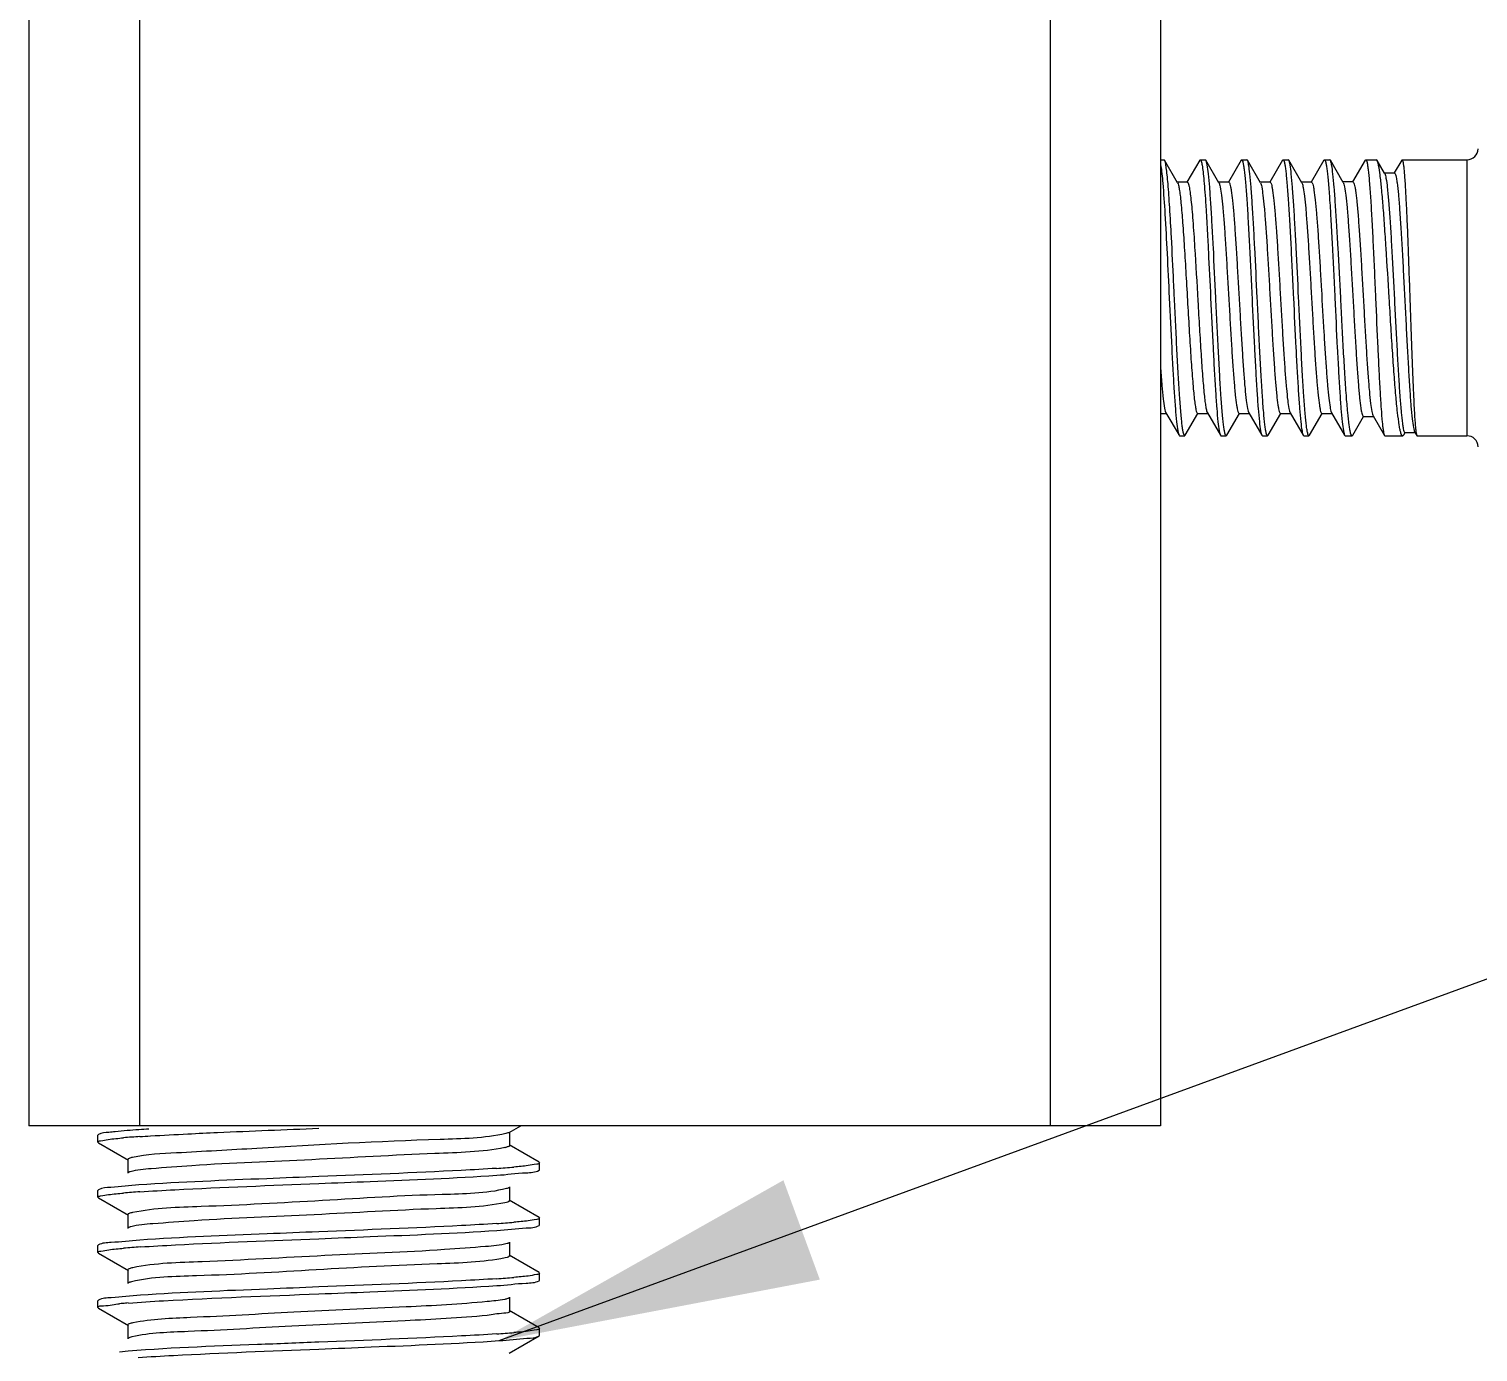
# Model space of a CAD drawing. Extents: x 185245 to 2166646, y -19957 to 815000.
# Drawn here: x 2005731 to 2006181.1, y 666981.8 to 667392.8 of the extents above; entities that cross this region are included whole.
import ezdxf

# ---------------------------------------------------------------- set-up
doc = ezdxf.new("R2010")
doc.units = 0
doc.header["$LTSCALE"] = 1000
doc.header["$MEASUREMENT"] = 0
doc.styles.get("Standard").update_dxf_attribs({"font": 'gbenor.shx', "bigfont": 'gbcbig.shx'})
doc.dimstyles.get("Standard").update_dxf_attribs({"dimscale": 100, "dimtxt": 3.5, "dimasz": 1, "dimexe": 2.5, "dimexo": 3, "dimgap": 1.5, "dimtad": 1, "dimdec": 0, "dimzin": 0, "dimdsep": 46, "dimtxsty": 'Standard', "dimblk": 'ARCHTICK', "dimcen": 0.09, "dimadec": 0, "dimazin": 0, "dimtfac": 1, "dimtdec": 0, "dimtix": 1, "dimtmove": 2, "dimatfit": 3, "dimfxl": 1, "dimtolj": 1, "dimtzin": 0, "dimarcsym": 0})

# ---------------------------------------------------------------- blocks, each defined once
blk = doc.blocks.new('gfhhrryyfd')
at = {"linetype": 'Continuous'}
for p, q in [((3692944.99, -1757267.78), (3692944.99, -1760122.69)), ((3692979.28, -1757267.78), (3692979.28, -1760122.69)), ((3693262.17, -1757267.78), (3693262.17, -1760122.69)), ((3693296.46, -1757267.78), (3693296.46, -1760122.69)), ((3693296.46, -1759822.64), (3693297.54, -1759822.64)), ((3693301.75, -1759829.76), (3693297.7, -1759822.79)), ((3693308.62, -1759822.79), (3693304.66, -1759829.59)), ((3693308.62, -1759822.79), (3693308.78, -1759822.64)), ((3693308.78, -1759822.64), (3693310.39, -1759822.64)), ((3693310.56, -1759822.79), (3693310.39, -1759822.64)), ((3693314.6, -1759829.76), (3693310.56, -1759822.79)), ((3693321.47, -1759822.79), (3693317.52, -1759829.59)), ((3693321.47, -1759822.79), (3693321.64, -1759822.64)), ((3693321.64, -1759822.64), (3693323.25, -1759822.64)), ((3693323.42, -1759822.79), (3693323.25, -1759822.64)), ((3693327.46, -1759829.76), (3693323.42, -1759822.79)), ((3693334.33, -1759822.79), (3693330.38, -1759829.59)), ((3693334.33, -1759822.79), (3693334.5, -1759822.64)), ((3693334.5, -1759822.64), (3693336.11, -1759822.64)), ((3693336.28, -1759822.79), (3693336.11, -1759822.64)), ((3693340.32, -1759829.76), (3693336.28, -1759822.79)), ((3693347.19, -1759822.79), (3693343.24, -1759829.59)), ((3693347.19, -1759822.79), (3693347.36, -1759822.64)), ((3693347.36, -1759822.64), (3693349.01, -1759822.64)), ((3693349.19, -1759822.8), (3693349.01, -1759822.64)), ((3693353.19, -1759829.7), (3693349.19, -1759822.8)), ((3693360.02, -1759822.78), (3693356.1, -1759829.52)), ((3693360.02, -1759822.78), (3693360.18, -1759822.64)), ((3693360.18, -1759822.64), (3693363.45, -1759822.64)), ((3693363.7, -1759822.86), (3693363.45, -1759822.64)), ((3693365.97, -1759826.77), (3693363.7, -1759822.86)), ((3693371.35, -1759822.73), (3693369.03, -1759826.73)), ((3693371.35, -1759822.73), (3693371.45, -1759822.64)), ((3693371.45, -1759822.64), (3693391.62, -1759822.64)), ((3693391.62, -1759822.64), (3693391.62, -1759908.37)), ((3693369.1, -1759826.77), (3693365.97, -1759826.77)), ((3693366.07, -1759826.93), (3693365.97, -1759826.77)), ((3693369.03, -1759826.73), (3693369, -1759826.77)), ((3693304.76, -1759829.59), (3693301.65, -1759829.59)), ((3693317.62, -1759829.59), (3693314.5, -1759829.59)), ((3693330.48, -1759829.59), (3693327.36, -1759829.59)), ((3693343.34, -1759829.59), (3693340.22, -1759829.59)), ((3693340.32, -1759829.76), (3693340.36, -1759829.84)), ((3693356.2, -1759829.52), (3693353.09, -1759829.52)), ((3693296.46, -1759901.43), (3693298.23, -1759901.43)), ((3693298.13, -1759901.25), (3693302.19, -1759908.23)), ((3693304.13, -1759908.23), (3693308.07, -1759901.43)), ((3693307.97, -1759901.43), (3693311.09, -1759901.43)), ((3693310.99, -1759901.25), (3693315.05, -1759908.23)), ((3693316.99, -1759908.23), (3693320.93, -1759901.43)), ((3693320.83, -1759901.43), (3693323.95, -1759901.43)), ((3693323.85, -1759901.25), (3693327.9, -1759908.23)), ((3693329.85, -1759908.23), (3693333.79, -1759901.43)), ((3693333.69, -1759901.43), (3693336.81, -1759901.43)), ((3693336.71, -1759901.25), (3693340.76, -1759908.23)), ((3693342.71, -1759908.23), (3693346.65, -1759901.43)), ((3693346.55, -1759901.43), (3693349.67, -1759901.43)), ((3693349.47, -1759901.06), (3693349.57, -1759901.25)), ((3693349.57, -1759901.25), (3693353.62, -1759908.23)), ((3693356.14, -1759908.19), (3693359.53, -1759902.35)), ((3693359.43, -1759902.35), (3693362.55, -1759902.35)), ((3693362.45, -1759902.18), (3693365.99, -1759908.26)), ((3693302.19, -1759908.23), (3693302.35, -1759908.37)), ((3693302.35, -1759908.37), (3693303.97, -1759908.37)), ((3693304.13, -1759908.23), (3693303.97, -1759908.37)), ((3693315.05, -1759908.23), (3693315.21, -1759908.37)), ((3693315.21, -1759908.37), (3693316.82, -1759908.37)), ((3693316.99, -1759908.23), (3693316.82, -1759908.37)), ((3693327.9, -1759908.23), (3693328.07, -1759908.37)), ((3693328.07, -1759908.37), (3693329.68, -1759908.37)), ((3693329.85, -1759908.23), (3693329.68, -1759908.37)), ((3693340.76, -1759908.23), (3693340.93, -1759908.37)), ((3693340.93, -1759908.37), (3693342.54, -1759908.37)), ((3693342.71, -1759908.23), (3693342.54, -1759908.37)), ((3693353.62, -1759908.23), (3693353.79, -1759908.37)), ((3693353.79, -1759908.37), (3693355.93, -1759908.37)), ((3693356.14, -1759908.19), (3693355.93, -1759908.37)), ((3693365.99, -1759908.26), (3693366.12, -1759908.37)), ((3693366.12, -1759908.37), (3693371.66, -1759908.37)), ((3693371.96, -1759908.11), (3693371.66, -1759908.37)), ((3693371.96, -1759908.11), (3693372.39, -1759907.37)), ((3693372.33, -1759907.33), (3693375.46, -1759907.33)), ((3693375.37, -1759907.18), (3693376.02, -1759908.31)), ((3693376.02, -1759908.31), (3693376.1, -1759908.37)), ((3693376.09, -1759908.37), (3693391.62, -1759908.37)), ((3693296.46, -1760122.69), (3692944.99, -1760122.69)), ((3693094.11, -1760124.79), (3693097.75, -1760122.69)), ((3693094.3, -1760128.86), (3693094.3, -1760124.57)), ((3692966.58, -1760125.46), (3692966.42, -1760125.65)), ((3692966.42, -1760127.79), (3692966.42, -1760125.65)), ((3692966.58, -1760127.98), (3692966.42, -1760127.79)), ((3692966.58, -1760127.98), (3692975.89, -1760133.36)), ((3693103.42, -1760134.03), (3693094.11, -1760128.64)), ((3692975.7, -1760133.15), (3692975.7, -1760137.43)), ((3693103.42, -1760134.03), (3693103.58, -1760134.22)), ((3693103.42, -1760136.55), (3693103.58, -1760136.36)), ((3693103.58, -1760136.36), (3693103.58, -1760134.22)), ((3692966.58, -1760142.6), (3692966.42, -1760142.79)), ((3693094.3, -1760146.01), (3693094.3, -1760141.72)), ((3692966.42, -1760144.93), (3692966.42, -1760142.79)), ((3692966.58, -1760145.12), (3692966.42, -1760144.93)), ((3692966.58, -1760145.12), (3692975.89, -1760150.51)), ((3693093.31, -1760146.51), (3693092.82, -1760146.62)), ((3693103.42, -1760151.18), (3693094.11, -1760145.79)), ((3692975.7, -1760150.29), (3692975.7, -1760154.58)), ((3693103.42, -1760151.18), (3693103.58, -1760151.36)), ((3693103.58, -1760153.51), (3693103.58, -1760151.36)), ((3693103.42, -1760153.69), (3693103.58, -1760153.51)), ((3692966.58, -1760159.75), (3692966.42, -1760159.94)), ((3692966.42, -1760162.08), (3692966.42, -1760159.94)), ((3693094.3, -1760163.15), (3693094.3, -1760158.86)), ((3692966.58, -1760162.27), (3692966.42, -1760162.08)), ((3692966.58, -1760162.27), (3692975.89, -1760167.65)), ((3693093.51, -1760163.6), (3693092.86, -1760163.75)), ((3693103.42, -1760168.32), (3693094.11, -1760162.93)), ((3692975.7, -1760167.44), (3692975.7, -1760171.72)), ((3693103.42, -1760168.32), (3693103.58, -1760168.51)), ((3693103.58, -1760170.65), (3693103.58, -1760168.51)), ((3693103.42, -1760170.84), (3693103.58, -1760170.65)), ((3692966.58, -1760176.89), (3692966.42, -1760177.08)), ((3692966.42, -1760179.22), (3692966.42, -1760177.08)), ((3693094.3, -1760180.3), (3693094.3, -1760176.01)), ((3692966.58, -1760179.41), (3692966.42, -1760179.22)), ((3692966.58, -1760179.41), (3692975.89, -1760184.8)), ((3693103.42, -1760185.47), (3693094.11, -1760180.08)), ((3692975.7, -1760184.58), (3692975.7, -1760188.87)), ((3693103.42, -1760185.47), (3693103.58, -1760185.65)), ((3693103.58, -1760187.8), (3693103.58, -1760185.65)), ((3693094.11, -1760193.37), (3693103.42, -1760187.99)), ((3693103.42, -1760187.99), (3693103.58, -1760187.8))]:
    blk.add_line(p, q, dxfattribs=at)
for centre, radius, start, end in [((3693391.62, -1759819.22), 3.43, 270, 0), ((3693391.62, -1759911.8), 3.43, 0, 90), ((3692999.11, -1760420.74), 295.32, 93.8255, 94.8061), ((3693090.05, -1760116.07), 13.68, 281.4976, 282.7913), ((3693070.26, -1759833.3), 303.3, 273.7687, 274.7934), ((3692999.06, -1760437.2), 294.63, 93.8313, 94.8079), ((3693070.37, -1759851.78), 301.97, 273.7798, 274.7941), ((3692999.36, -1760458.15), 298.45, 93.8001, 94.8043), ((3693070.38, -1759869.08), 301.82, 273.7814, 274.7938), ((3692990.36, -1760365.65), 188.43, 94.6795, 95.2422), ((3692994.94, -1760420.82), 243.8, 94.4921, 94.6937), ((3693070.33, -1759885.53), 302.51, 273.7757, 274.7933)]:
    blk.add_arc(centre, radius, start, end, dxfattribs=at)
for points, knots in [([(3693297.7, -1759822.79), (3693297.69, -1759822.77), (3693297.65, -1759822.71), (3693297.59, -1759822.64), (3693297.54, -1759822.64)], [0, 0, 0, 0, 0.33644, 1, 1, 1, 1]), ([(3693299.82, -1759846.69), (3693299.66, -1759843.61), (3693299.41, -1759839.23), (3693299.05, -1759833.7), (3693298.79, -1759830.31), (3693298.53, -1759827.51), (3693298.28, -1759825.33), (3693298.03, -1759823.83), (3693297.85, -1759823.04), (3693297.7, -1759822.79)], [0, 0, 0, 0, 0.384278, 0.548795, 0.691198, 0.809122, 0.900672, 0.964483, 1, 1, 1, 1]), ([(3693308.78, -1759822.64), (3693308.84, -1759822.64), (3693308.98, -1759822.8), (3693309.17, -1759823.34), (3693309.42, -1759824.57), (3693309.68, -1759826.59), (3693309.96, -1759829.38), (3693310.23, -1759832.87), (3693310.52, -1759836.99), (3693310.8, -1759841.67), (3693310.98, -1759844.96), (3693311.07, -1759846.69)], [0, 0, 0, 0, 0.007293, 0.021459, 0.073997, 0.159035, 0.275243, 0.420481, 0.591942, 0.786408, 1, 1, 1, 1]), ([(3693313.61, -1759865.51), (3693313.36, -1759860.31), (3693313, -1759852.75), (3693312.49, -1759843.07), (3693312.12, -1759836.81), (3693311.75, -1759831.53), (3693311.39, -1759827.44), (3693311.08, -1759824.81), (3693310.79, -1759823.42), (3693310.65, -1759822.95), (3693310.56, -1759822.79)], [0, 0, 0, 0, 0.363934, 0.530187, 0.678191, 0.802879, 0.899992, 0.966292, 0.987243, 1, 1, 1, 1]), ([(3693321.64, -1759822.64), (3693321.74, -1759822.64), (3693321.93, -1759822.99), (3693322.08, -1759823.57), (3693322.28, -1759824.63), (3693322.47, -1759826.03), (3693322.67, -1759827.83), (3693322.95, -1759830.92), (3693323.29, -1759835.59), (3693323.68, -1759842), (3693324.07, -1759849.31), (3693324.46, -1759857.25), (3693324.72, -1759862.72), (3693324.86, -1759865.51)], [0, 0, 0, 0, 0.006687, 0.021748, 0.045922, 0.079138, 0.121135, 0.17154, 0.295605, 0.446631, 0.618866, 0.805704, 1, 1, 1, 1]), ([(3693326.47, -1759865.51), (3693326.22, -1759860.31), (3693325.86, -1759852.75), (3693325.35, -1759843.07), (3693324.98, -1759836.81), (3693324.61, -1759831.53), (3693324.25, -1759827.44), (3693323.94, -1759824.81), (3693323.65, -1759823.42), (3693323.51, -1759822.95), (3693323.42, -1759822.79)], [0, 0, 0, 0, 0.363936, 0.530191, 0.678194, 0.802878, 0.899991, 0.966291, 0.987243, 1, 1, 1, 1]), ([(3693334.5, -1759822.64), (3693334.6, -1759822.64), (3693334.79, -1759822.99), (3693334.94, -1759823.57), (3693335.14, -1759824.63), (3693335.33, -1759826.03), (3693335.53, -1759827.83), (3693335.81, -1759830.92), (3693336.15, -1759835.59), (3693336.54, -1759842), (3693336.93, -1759849.31), (3693337.32, -1759857.25), (3693337.58, -1759862.72), (3693337.72, -1759865.51)], [0, 0, 0, 0, 0.006686, 0.021748, 0.045922, 0.079137, 0.121134, 0.171539, 0.2956, 0.446625, 0.618862, 0.805702, 1, 1, 1, 1]), ([(3693339.33, -1759865.51), (3693339.08, -1759860.31), (3693338.72, -1759852.75), (3693338.21, -1759843.07), (3693337.84, -1759836.81), (3693337.47, -1759831.53), (3693337.1, -1759827.44), (3693336.8, -1759824.81), (3693336.51, -1759823.42), (3693336.37, -1759822.95), (3693336.28, -1759822.79)], [0, 0, 0, 0, 0.363938, 0.530193, 0.678196, 0.802878, 0.89999, 0.96629, 0.987243, 1, 1, 1, 1]), ([(3693347.36, -1759822.64), (3693347.46, -1759822.64), (3693347.65, -1759822.99), (3693347.79, -1759823.57), (3693348, -1759824.63), (3693348.19, -1759826.03), (3693348.38, -1759827.83), (3693348.67, -1759830.92), (3693349.01, -1759835.59), (3693349.4, -1759842), (3693349.79, -1759849.31), (3693350.18, -1759857.25), (3693350.44, -1759862.72), (3693350.58, -1759865.51)], [0, 0, 0, 0, 0.006686, 0.021748, 0.045923, 0.079138, 0.121135, 0.171539, 0.295599, 0.446623, 0.618861, 0.805701, 1, 1, 1, 1]), ([(3693352.4, -1759865.51), (3693352.13, -1759860.32), (3693351.75, -1759852.77), (3693351.2, -1759843.11), (3693350.81, -1759836.85), (3693350.43, -1759831.58), (3693350.04, -1759827.47), (3693349.72, -1759824.84), (3693349.43, -1759823.44), (3693349.28, -1759822.96), (3693349.19, -1759822.8)], [0, 0, 0, 0, 0.36329, 0.529314, 0.6772, 0.8019, 0.899174, 0.965796, 0.986969, 1, 1, 1, 1]), ([(3693360.18, -1759822.64), (3693360.28, -1759822.64), (3693360.46, -1759823), (3693360.6, -1759823.57), (3693360.8, -1759824.63), (3693360.97, -1759826.03), (3693361.16, -1759827.83), (3693361.43, -1759830.92), (3693361.75, -1759835.59), (3693362.12, -1759842), (3693362.49, -1759849.31), (3693362.86, -1759857.25), (3693363.1, -1759862.72), (3693363.22, -1759865.51)], [0, 0, 0, 0, 0.006577, 0.021598, 0.045743, 0.078947, 0.120936, 0.171341, 0.295421, 0.446481, 0.618759, 0.805647, 1, 1, 1, 1]), ([(3693367.46, -1759865.51), (3693367.15, -1759860.37), (3693366.7, -1759852.89), (3693366.06, -1759843.31), (3693365.6, -1759837.09), (3693365.15, -1759831.82), (3693364.7, -1759827.68), (3693364.32, -1759825.01), (3693363.98, -1759823.55), (3693363.81, -1759823.04), (3693363.7, -1759822.86)], [0, 0, 0, 0, 0.359931, 0.524763, 0.672002, 0.796741, 0.894844, 0.963163, 0.985535, 1, 1, 1, 1]), ([(3693371.45, -1759822.64), (3693371.54, -1759822.64), (3693371.67, -1759823.02), (3693371.79, -1759823.57), (3693371.94, -1759824.63), (3693372.09, -1759826.03), (3693372.24, -1759827.83), (3693372.45, -1759830.92), (3693372.71, -1759835.59), (3693373, -1759842), (3693373.29, -1759849.31), (3693373.58, -1759857.25), (3693373.77, -1759862.72), (3693373.87, -1759865.51)], [0, 0, 0, 0, 0.006021, 0.020821, 0.044863, 0.078011, 0.119986, 0.170402, 0.294571, 0.445788, 0.618273, 0.805395, 1, 1, 1, 1]), ([(3693296.46, -1759824.12), (3693296.81, -1759826.02), (3693297.25, -1759831.14), (3693297.89, -1759840.35), (3693298.5, -1759852.23), (3693298.92, -1759860.92), (3693299.14, -1759865.51)], [0, 0, 0, 0, 0.140047, 0.370694, 0.667791, 1, 1, 1, 1]), ([(3693366.07, -1759826.93), (3693366.16, -1759827.1), (3693366.31, -1759827.58), (3693366.61, -1759829.02), (3693366.94, -1759831.71), (3693367.32, -1759835.88), (3693367.71, -1759841.2), (3693368.09, -1759847.46), (3693368.48, -1759854.43), (3693368.87, -1759861.85), (3693369.25, -1759869.44), (3693369.64, -1759876.92), (3693370.02, -1759884.02), (3693370.4, -1759890.5), (3693370.77, -1759896.13), (3693371.14, -1759900.71), (3693371.46, -1759903.81), (3693371.73, -1759905.64), (3693371.92, -1759906.54), (3693372.06, -1759907.05), (3693372.24, -1759907.33), (3693372.33, -1759907.33)], [0, 0, 0, 0, 0.007107, 0.018639, 0.0548, 0.107312, 0.174177, 0.252841, 0.34033, 0.433375, 0.528546, 0.622381, 0.711512, 0.792794, 0.863403, 0.920942, 0.963521, 0.978774, 0.989867, 0.996808, 1, 1, 1, 1]), ([(3693369.1, -1759826.77), (3693369.19, -1759826.77), (3693369.38, -1759827.08), (3693369.53, -1759827.63), (3693369.74, -1759828.59), (3693370.02, -1759830.53), (3693370.36, -1759833.81), (3693370.74, -1759838.62), (3693371.13, -1759844.48), (3693371.52, -1759851.16), (3693371.91, -1759858.4), (3693372.29, -1759865.94), (3693372.68, -1759873.51), (3693373.06, -1759880.82), (3693373.44, -1759887.61), (3693373.81, -1759893.66), (3693374.18, -1759898.75), (3693374.55, -1759902.7), (3693374.86, -1759905.23), (3693375.14, -1759906.57), (3693375.28, -1759907.03), (3693375.37, -1759907.18)], [0, 0, 0, 0, 0.00344, 0.010899, 0.022787, 0.039077, 0.08427, 0.144807, 0.218371, 0.302169, 0.393053, 0.48765, 0.582499, 0.674175, 0.759417, 0.835242, 0.899047, 0.9487, 0.982621, 0.993382, 1, 1, 1, 1]), ([(3693301.75, -1759829.76), (3693301.88, -1759829.99), (3693302.06, -1759830.68), (3693302.31, -1759831.97), (3693302.56, -1759833.82), (3693302.93, -1759837.25), (3693303.36, -1759842.62), (3693303.67, -1759847.2), (3693303.83, -1759849.74)], [0, 0, 0, 0, 0.038835, 0.104857, 0.1976, 0.315752, 0.620526, 1, 1, 1, 1]), ([(3693304.76, -1759829.59), (3693304.91, -1759829.59), (3693305.16, -1759830.21), (3693305.38, -1759831.14), (3693305.66, -1759832.92), (3693305.93, -1759835.23), (3693306.21, -1759838.16), (3693306.61, -1759843.05), (3693306.87, -1759846.97), (3693307.04, -1759849.74)], [0, 0, 0, 0, 0.022134, 0.075093, 0.160257, 0.276417, 0.421479, 0.592671, 1, 1, 1, 1]), ([(3693314.6, -1759829.76), (3693314.69, -1759829.92), (3693314.84, -1759830.36), (3693315.13, -1759831.64), (3693315.45, -1759834), (3693315.82, -1759837.66), (3693316.19, -1759842.33), (3693316.57, -1759847.83), (3693316.95, -1759853.97), (3693317.33, -1759860.52), (3693317.72, -1759867.25), (3693318.1, -1759873.92), (3693318.48, -1759880.29), (3693318.86, -1759886.12), (3693319.24, -1759891.21), (3693319.61, -1759895.38), (3693319.94, -1759898.2), (3693320.22, -1759899.87), (3693320.41, -1759900.69), (3693320.56, -1759901.18), (3693320.75, -1759901.43), (3693320.83, -1759901.43)], [0, 0, 0, 0, 0.007395, 0.019019, 0.054844, 0.106491, 0.172173, 0.249556, 0.335869, 0.428015, 0.522682, 0.616468, 0.706, 0.788063, 0.859716, 0.918399, 0.962047, 0.977755, 0.989231, 0.996485, 1, 1, 1, 1]), ([(3693317.62, -1759829.59), (3693317.7, -1759829.59), (3693317.89, -1759829.84), (3693318.04, -1759830.32), (3693318.24, -1759831.14), (3693318.51, -1759832.82), (3693318.84, -1759835.64), (3693319.21, -1759839.8), (3693319.59, -1759844.9), (3693319.97, -1759850.73), (3693320.35, -1759857.1), (3693320.73, -1759863.77), (3693321.12, -1759870.5), (3693321.5, -1759877.06), (3693321.88, -1759883.19), (3693322.26, -1759888.69), (3693322.63, -1759893.36), (3693323.01, -1759897.02), (3693323.32, -1759899.38), (3693323.61, -1759900.66), (3693323.76, -1759901.1), (3693323.85, -1759901.25)], [0, 0, 0, 0, 0.003516, 0.010771, 0.022251, 0.037961, 0.081618, 0.140314, 0.21198, 0.294058, 0.383605, 0.477402, 0.572078, 0.664229, 0.750542, 0.827917, 0.893586, 0.945213, 0.981012, 0.992619, 1, 1, 1, 1]), ([(3693327.46, -1759829.76), (3693327.55, -1759829.92), (3693327.7, -1759830.36), (3693327.99, -1759831.64), (3693328.3, -1759834), (3693328.68, -1759837.66), (3693329.05, -1759842.33), (3693329.43, -1759847.83), (3693329.81, -1759853.97), (3693330.19, -1759860.52), (3693330.58, -1759867.25), (3693330.96, -1759873.92), (3693331.34, -1759880.29), (3693331.72, -1759886.12), (3693332.1, -1759891.21), (3693332.47, -1759895.38), (3693332.8, -1759898.2), (3693333.07, -1759899.87), (3693333.27, -1759900.69), (3693333.42, -1759901.18), (3693333.61, -1759901.43), (3693333.69, -1759901.43)], [0, 0, 0, 0, 0.007397, 0.019019, 0.054844, 0.106491, 0.172173, 0.249556, 0.335869, 0.428015, 0.522683, 0.616468, 0.706, 0.788064, 0.859716, 0.918399, 0.962047, 0.977754, 0.989232, 0.996484, 1, 1, 1, 1]), ([(3693330.48, -1759829.59), (3693330.56, -1759829.59), (3693330.75, -1759829.84), (3693330.9, -1759830.32), (3693331.09, -1759831.14), (3693331.37, -1759832.82), (3693331.7, -1759835.64), (3693332.07, -1759839.8), (3693332.45, -1759844.9), (3693332.83, -1759850.73), (3693333.21, -1759857.1), (3693333.59, -1759863.77), (3693333.98, -1759870.5), (3693334.36, -1759877.06), (3693334.74, -1759883.19), (3693335.12, -1759888.69), (3693335.49, -1759893.36), (3693335.87, -1759897.02), (3693336.18, -1759899.38), (3693336.47, -1759900.66), (3693336.62, -1759901.1), (3693336.71, -1759901.25)], [0, 0, 0, 0, 0.003515, 0.010771, 0.022249, 0.037962, 0.081619, 0.140314, 0.21198, 0.294058, 0.383605, 0.477402, 0.572078, 0.664229, 0.750541, 0.827917, 0.893586, 0.945213, 0.981012, 0.992621, 1, 1, 1, 1]), ([(3693340.36, -1759829.84), (3693340.58, -1759830.29), (3693340.83, -1759831.67), (3693341.21, -1759834.28), (3693341.56, -1759838.03), (3693341.94, -1759842.73), (3693342.32, -1759848.26), (3693342.7, -1759854.39), (3693343.08, -1759860.92), (3693343.46, -1759867.61), (3693343.83, -1759874.23), (3693344.21, -1759880.53), (3693344.59, -1759886.31), (3693344.97, -1759891.34), (3693345.34, -1759895.45), (3693345.67, -1759898.24), (3693345.94, -1759899.89), (3693346.13, -1759900.7), (3693346.28, -1759901.18), (3693346.47, -1759901.43), (3693346.55, -1759901.43)], [0, 0, 0, 0, 0.020603, 0.057806, 0.110504, 0.176892, 0.254638, 0.340995, 0.432905, 0.527106, 0.620258, 0.709056, 0.790352, 0.861271, 0.919315, 0.962468, 0.977994, 0.989339, 0.996513, 1, 1, 1, 1]), ([(3693343.34, -1759829.59), (3693343.42, -1759829.59), (3693343.6, -1759829.83), (3693343.75, -1759830.3), (3693343.94, -1759831.1), (3693344.21, -1759832.72), (3693344.54, -1759835.47), (3693344.91, -1759839.52), (3693345.28, -1759844.48), (3693345.65, -1759850.17), (3693346.03, -1759856.41), (3693346.53, -1759865.15), (3693347.02, -1759873.86), (3693347.54, -1759882.22), (3693347.91, -1759887.77), (3693348.28, -1759892.53), (3693348.64, -1759896.35), (3693349.01, -1759899.09), (3693349.27, -1759900.55), (3693349.47, -1759901.06)], [0, 0, 0, 0, 0.003451, 0.010528, 0.02171, 0.037015, 0.079558, 0.136815, 0.206829, 0.287179, 0.375068, 0.467432, 0.652658, 0.739058, 0.81724, 0.884486, 0.938474, 0.977372, 1, 1, 1, 1]), ([(3693353.19, -1759829.7), (3693353.28, -1759829.85), (3693353.42, -1759830.3), (3693353.72, -1759831.61), (3693354.04, -1759834.02), (3693354.42, -1759837.76), (3693354.79, -1759842.51), (3693355.18, -1759848.12), (3693355.56, -1759854.37), (3693355.94, -1759861.03), (3693356.33, -1759867.86), (3693356.71, -1759874.62), (3693357.09, -1759881.06), (3693357.47, -1759886.95), (3693357.85, -1759892.08), (3693358.22, -1759896.27), (3693358.55, -1759899.11), (3693358.82, -1759900.79), (3693359.02, -1759901.62), (3693359.16, -1759902.1), (3693359.35, -1759902.35), (3693359.43, -1759902.35)], [0, 0, 0, 0, 0.007409, 0.01909, 0.055149, 0.107148, 0.173245, 0.251046, 0.337725, 0.430132, 0.524922, 0.618672, 0.708016, 0.789761, 0.861007, 0.919255, 0.962504, 0.978047, 0.989392, 0.996551, 1, 1, 1, 1]), ([(3693356.2, -1759829.52), (3693356.29, -1759829.52), (3693356.48, -1759829.78), (3693356.63, -1759830.27), (3693356.83, -1759831.11), (3693357.1, -1759832.82), (3693357.44, -1759835.71), (3693357.81, -1759839.97), (3693358.19, -1759845.16), (3693358.58, -1759851.11), (3693358.96, -1759857.59), (3693359.35, -1759864.37), (3693359.73, -1759871.19), (3693360.11, -1759877.83), (3693360.49, -1759884.03), (3693360.87, -1759889.57), (3693361.25, -1759894.27), (3693361.62, -1759897.94), (3693361.93, -1759900.31), (3693362.22, -1759901.59), (3693362.36, -1759902.03), (3693362.45, -1759902.18)], [0, 0, 0, 0, 0.003529, 0.010847, 0.022435, 0.038293, 0.08234, 0.141503, 0.213655, 0.296174, 0.386062, 0.480058, 0.574763, 0.666765, 0.752768, 0.829708, 0.894868, 0.945981, 0.981331, 0.99276, 1, 1, 1, 1]), ([(3693300.75, -1759865.51), (3693300.67, -1759863.89), (3693300.37, -1759857.61), (3693300.07, -1759851.34), (3693299.82, -1759846.69)], [0, 0, 0, 0, 0.258222, 1, 1, 1, 1]), ([(3693303.83, -1759849.74), (3693304.01, -1759852.6), (3693304.36, -1759858.47), (3693304.86, -1759867.33), (3693305.36, -1759876.06), (3693305.86, -1759884.13), (3693306.3, -1759890.19), (3693306.66, -1759894.31), (3693306.91, -1759896.76), (3693307.15, -1759898.68), (3693307.41, -1759900.14), (3693307.61, -1759900.93), (3693307.85, -1759901.43), (3693307.97, -1759901.43)], [0, 0, 0, 0, 0.165501, 0.339784, 0.511803, 0.670616, 0.80615, 0.862438, 0.909852, 0.947659, 0.975319, 0.992557, 1, 1, 1, 1]), ([(3693307.04, -1759849.74), (3693307.4, -1759855.32), (3693307.87, -1759863.75), (3693308.51, -1759874.84), (3693308.98, -1759882.68), (3693309.46, -1759889.52), (3693309.87, -1759894.42), (3693310.22, -1759897.55), (3693310.45, -1759899.23), (3693310.69, -1759900.41), (3693310.87, -1759901.05), (3693310.99, -1759901.25)], [0, 0, 0, 0, 0.324453, 0.489839, 0.64461, 0.779868, 0.887864, 0.929656, 0.962499, 0.985988, 1, 1, 1, 1]), ([(3693311.07, -1759846.69), (3693311.15, -1759848.18), (3693311.47, -1759854.46), (3693311.77, -1759860.73), (3693312, -1759865.51)], [0, 0, 0, 0, 0.238495, 1, 1, 1, 1]), ([(3693299.14, -1759865.51), (3693299.39, -1759870.7), (3693299.75, -1759878.27), (3693300.26, -1759887.95), (3693300.63, -1759894.21), (3693301, -1759899.49), (3693301.36, -1759903.58), (3693301.67, -1759906.21), (3693301.96, -1759907.6), (3693302.09, -1759908.07), (3693302.19, -1759908.23)], [0, 0, 0, 0, 0.363997, 0.530272, 0.678287, 0.802974, 0.90007, 0.966338, 0.987267, 1, 1, 1, 1]), ([(3693303.97, -1759908.37), (3693303.87, -1759908.37), (3693303.68, -1759908.02), (3693303.53, -1759907.44), (3693303.33, -1759906.39), (3693303.14, -1759904.99), (3693302.94, -1759903.19), (3693302.66, -1759900.09), (3693302.32, -1759895.43), (3693301.93, -1759889.02), (3693301.54, -1759881.7), (3693301.14, -1759873.76), (3693300.88, -1759868.3), (3693300.75, -1759865.51)], [0, 0, 0, 0, 0.006687, 0.021749, 0.045924, 0.07914, 0.121138, 0.171544, 0.295611, 0.44664, 0.618872, 0.805705, 1, 1, 1, 1]), ([(3693312, -1759865.51), (3693312.25, -1759870.7), (3693312.61, -1759878.27), (3693313.12, -1759887.95), (3693313.49, -1759894.21), (3693313.86, -1759899.49), (3693314.22, -1759903.58), (3693314.53, -1759906.21), (3693314.82, -1759907.6), (3693314.95, -1759908.07), (3693315.05, -1759908.23)], [0, 0, 0, 0, 0.363992, 0.530264, 0.678281, 0.802969, 0.900068, 0.966337, 0.987267, 1, 1, 1, 1]), ([(3693316.82, -1759908.37), (3693316.73, -1759908.37), (3693316.54, -1759908.02), (3693316.39, -1759907.44), (3693316.19, -1759906.39), (3693316, -1759904.99), (3693315.8, -1759903.19), (3693315.52, -1759900.09), (3693315.18, -1759895.43), (3693314.79, -1759889.02), (3693314.4, -1759881.7), (3693314, -1759873.76), (3693313.74, -1759868.3), (3693313.61, -1759865.51)], [0, 0, 0, 0, 0.006687, 0.02175, 0.045925, 0.079141, 0.121139, 0.171544, 0.29561, 0.446639, 0.618874, 0.805705, 1, 1, 1, 1]), ([(3693324.86, -1759865.51), (3693325.11, -1759870.7), (3693325.47, -1759878.27), (3693325.98, -1759887.95), (3693326.35, -1759894.21), (3693326.71, -1759899.49), (3693327.08, -1759903.58), (3693327.39, -1759906.21), (3693327.67, -1759907.6), (3693327.81, -1759908.07), (3693327.9, -1759908.23)], [0, 0, 0, 0, 0.36399, 0.530265, 0.678283, 0.80297, 0.900067, 0.966336, 0.987267, 1, 1, 1, 1]), ([(3693329.68, -1759908.37), (3693329.59, -1759908.37), (3693329.4, -1759908.02), (3693329.25, -1759907.44), (3693329.05, -1759906.39), (3693328.86, -1759904.99), (3693328.66, -1759903.19), (3693328.38, -1759900.09), (3693328.04, -1759895.43), (3693327.65, -1759889.02), (3693327.26, -1759881.7), (3693326.86, -1759873.76), (3693326.6, -1759868.3), (3693326.47, -1759865.51)], [0, 0, 0, 0, 0.006687, 0.02175, 0.045926, 0.079142, 0.121139, 0.171543, 0.295606, 0.446635, 0.618871, 0.805705, 1, 1, 1, 1]), ([(3693337.72, -1759865.51), (3693337.96, -1759870.7), (3693338.32, -1759878.27), (3693338.84, -1759887.95), (3693339.21, -1759894.21), (3693339.57, -1759899.49), (3693339.94, -1759903.58), (3693340.25, -1759906.21), (3693340.53, -1759907.6), (3693340.67, -1759908.07), (3693340.76, -1759908.23)], [0, 0, 0, 0, 0.363992, 0.53027, 0.678287, 0.802972, 0.900066, 0.966335, 0.987267, 1, 1, 1, 1]), ([(3693342.54, -1759908.37), (3693342.45, -1759908.37), (3693342.26, -1759908.02), (3693342.11, -1759907.44), (3693341.9, -1759906.39), (3693341.72, -1759904.99), (3693341.52, -1759903.19), (3693341.24, -1759900.09), (3693340.9, -1759895.43), (3693340.51, -1759889.02), (3693340.11, -1759881.7), (3693339.72, -1759873.76), (3693339.46, -1759868.3), (3693339.33, -1759865.51)], [0, 0, 0, 0, 0.006687, 0.021749, 0.045924, 0.07914, 0.121137, 0.17154, 0.295601, 0.446627, 0.618864, 0.805703, 1, 1, 1, 1]), ([(3693350.58, -1759865.51), (3693350.82, -1759870.7), (3693351.18, -1759878.27), (3693351.7, -1759887.95), (3693352.07, -1759894.21), (3693352.43, -1759899.49), (3693352.8, -1759903.58), (3693353.11, -1759906.21), (3693353.39, -1759907.6), (3693353.53, -1759908.07), (3693353.62, -1759908.23)], [0, 0, 0, 0, 0.363998, 0.530276, 0.678291, 0.802973, 0.900067, 0.966336, 0.987267, 1, 1, 1, 1]), ([(3693355.93, -1759908.37), (3693355.83, -1759908.37), (3693355.61, -1759908.04), (3693355.45, -1759907.44), (3693355.22, -1759906.39), (3693354.91, -1759904.27), (3693354.53, -1759900.69), (3693354.11, -1759895.43), (3693353.68, -1759889.02), (3693353.25, -1759881.7), (3693352.82, -1759873.76), (3693352.54, -1759868.3), (3693352.4, -1759865.51)], [0, 0, 0, 0, 0.007081, 0.022303, 0.046557, 0.07981, 0.172207, 0.296205, 0.44712, 0.619207, 0.805877, 1, 1, 1, 1]), ([(3693363.22, -1759865.51), (3693363.45, -1759870.74), (3693363.78, -1759878.35), (3693364.25, -1759888.08), (3693364.59, -1759894.36), (3693364.92, -1759899.63), (3693365.21, -1759903.31), (3693365.46, -1759905.61), (3693365.62, -1759906.82), (3693365.78, -1759907.66), (3693365.9, -1759908.11), (3693365.99, -1759908.26)], [0, 0, 0, 0, 0.366142, 0.533181, 0.681612, 0.806274, 0.90284, 0.939518, 0.968031, 0.988196, 1, 1, 1, 1]), ([(3693371.66, -1759908.37), (3693371.55, -1759908.37), (3693371.29, -1759908.06), (3693371.08, -1759907.44), (3693370.81, -1759906.4), (3693370.44, -1759904.27), (3693369.99, -1759900.7), (3693369.48, -1759895.43), (3693368.98, -1759889.02), (3693368.47, -1759881.7), (3693367.96, -1759873.76), (3693367.63, -1759868.3), (3693367.46, -1759865.51)], [0, 0, 0, 0, 0.007835, 0.023392, 0.047821, 0.08116, 0.173569, 0.297436, 0.448123, 0.619913, 0.806242, 1, 1, 1, 1]), ([(3693373.87, -1759865.51), (3693373.96, -1759868.2), (3693374.14, -1759873.49), (3693374.41, -1759881.18), (3693374.68, -1759888.31), (3693374.95, -1759894.63), (3693375.2, -1759899.9), (3693375.43, -1759903.55), (3693375.62, -1759905.81), (3693375.74, -1759906.98), (3693375.87, -1759907.77), (3693375.95, -1759908.18), (3693376.02, -1759908.31)], [0, 0, 0, 0, 0.188442, 0.370144, 0.538605, 0.687798, 0.812406, 0.907981, 0.943781, 0.971161, 0.989909, 1, 1, 1, 1]), ([(3693296.46, -1759887.49), (3693296.59, -1759889.26), (3693296.83, -1759892.41), (3693297.23, -1759896.52), (3693297.57, -1759899.17), (3693297.88, -1759900.6), (3693298.03, -1759901.09), (3693298.13, -1759901.25)], [0, 0, 0, 0, 0.381828, 0.682922, 0.89127, 0.958208, 1, 1, 1, 1]), ([(3692971.77, -1760124.56), (3692971.12, -1760124.63), (3692969.4, -1760124.88), (3692967.53, -1760124.91), (3692966.58, -1760125.46)], [0, 0, 0, 0, 0.375527, 1, 1, 1, 1]), ([(3692982.22, -1760123.76), (3692981.19, -1760123.82), (3692977.71, -1760124.05), (3692974.22, -1760124.31), (3692971.77, -1760124.56)], [0, 0, 0, 0, 0.294617, 1, 1, 1, 1]), ([(3692994.35, -1760125.23), (3692997.43, -1760125.08), (3693010.98, -1760124.45), (3693024.53, -1760123.92), (3693035, -1760123.5)], [0, 0, 0, 0, 0.227178, 1, 1, 1, 1]), ([(3692966.42, -1760127.79), (3692966.42, -1760127.49), (3692967.98, -1760127.28), (3692968.78, -1760127.06), (3692969.57, -1760126.96)], [0, 0, 0, 0, 0.27238, 1, 1, 1, 1]), ([(3693093.08, -1760125.13), (3693086.41, -1760126.65), (3693060.37, -1760127.15), (3693026.38, -1760129.14), (3692994.57, -1760131), (3692981.62, -1760131.6), (3692977.13, -1760132.55)], [0, 0, 0, 0, 0.176504, 0.667042, 0.88168, 1, 1, 1, 1]), ([(3692979.41, -1760126.08), (3692980.51, -1760126.01), (3692985.48, -1760125.69), (3692990.47, -1760125.43), (3692994.35, -1760125.23)], [0, 0, 0, 0, 0.219992, 1, 1, 1, 1]), ([(3693094.11, -1760124.79), (3693093.98, -1760124.86), (3693093.64, -1760124.99), (3693093.29, -1760125.08), (3693093.08, -1760125.13)], [0, 0, 0, 0, 0.401788, 1, 1, 1, 1]), ([(3693094.3, -1760128.86), (3693094.3, -1760129), (3693093.77, -1760129.26), (3693093.39, -1760129.35), (3693093.08, -1760129.42)], [0, 0, 0, 0, 0.301708, 1, 1, 1, 1]), ([(3692977.13, -1760132.55), (3692976.77, -1760132.62), (3692976.34, -1760132.72), (3692975.7, -1760132.99), (3692975.7, -1760133.15)], [0, 0, 0, 0, 0.704888, 1, 1, 1, 1]), ([(3693092.77, -1760129.48), (3693085.65, -1760130.93), (3693065.5, -1760131.38), (3693033.21, -1760133.41), (3693003.74, -1760134.42), (3692985, -1760135.94), (3692978.51, -1760136.38), (3692976.4, -1760137.01)], [0, 0, 0, 0, 0.186906, 0.5149, 0.834439, 0.943372, 1, 1, 1, 1]), ([(3692976.4, -1760137.01), (3692976.3, -1760137.04), (3692976.13, -1760137.1), (3692975.96, -1760137.18), (3692975.89, -1760137.22)], [0, 0, 0, 0, 0.569178, 1, 1, 1, 1]), ([(3693090.2, -1760135.95), (3693086.55, -1760136.2), (3693068.16, -1760137.22), (3693049.76, -1760137.92), (3693035, -1760138.5)], [0, 0, 0, 0, 0.198238, 1, 1, 1, 1]), ([(3693035, -1760140.65), (3693040.3, -1760140.44), (3693058.73, -1760139.69), (3693077.17, -1760138.97), (3693090.27, -1760138.09)], [0, 0, 0, 0, 0.287875, 1, 1, 1, 1]), ([(3693090.27, -1760138.09), (3693093.32, -1760137.89), (3693097.58, -1760137.29), (3693102.23, -1760137.23), (3693103.42, -1760136.55)], [0, 0, 0, 0, 0.690891, 1, 1, 1, 1]), ([(3693103.58, -1760134.22), (3693103.58, -1760134.55), (3693101.79, -1760134.75), (3693100.9, -1760134.99), (3693100.01, -1760135.1)], [0, 0, 0, 0, 0.270407, 1, 1, 1, 1]), ([(3692979.13, -1760141.1), (3692976.23, -1760141.3), (3692972.16, -1760141.87), (3692967.71, -1760141.95), (3692966.58, -1760142.6)], [0, 0, 0, 0, 0.690101, 1, 1, 1, 1]), ([(3693093.31, -1760142.22), (3693086.83, -1760143.85), (3693067.51, -1760144), (3693036, -1760146.02), (3693003.96, -1760147.77), (3692984.13, -1760148.23), (3692977.16, -1760149.69)], [0, 0, 0, 0, 0.172112, 0.49211, 0.816561, 1, 1, 1, 1]), ([(3693035, -1760138.5), (3693029.61, -1760138.72), (3693010.99, -1760139.48), (3692992.35, -1760140.2), (3692979.13, -1760141.1)], [0, 0, 0, 0, 0.289182, 1, 1, 1, 1]), ([(3692979.37, -1760143.23), (3692983.02, -1760142.98), (3693001.55, -1760141.94), (3693020.1, -1760141.24), (3693035, -1760140.65)], [0, 0, 0, 0, 0.196967, 1, 1, 1, 1]), ([(3693094.11, -1760141.94), (3693094.01, -1760142), (3693093.74, -1760142.1), (3693093.47, -1760142.18), (3693093.31, -1760142.22)], [0, 0, 0, 0, 0.412535, 1, 1, 1, 1]), ([(3692966.42, -1760144.93), (3692966.42, -1760144.63), (3692968.04, -1760144.42), (3692968.86, -1760144.2), (3692969.68, -1760144.09)], [0, 0, 0, 0, 0.271848, 1, 1, 1, 1]), ([(3693092.82, -1760146.62), (3693085.81, -1760148.07), (3693065.88, -1760148.5), (3693033.8, -1760150.52), (3693004.4, -1760151.56), (3692985.47, -1760153.02), (3692978.83, -1760153.51), (3692976.6, -1760154.1)], [0, 0, 0, 0, 0.184419, 0.509926, 0.829804, 0.940533, 1, 1, 1, 1]), ([(3693094.3, -1760146.01), (3693094.3, -1760146.12), (3693093.88, -1760146.36), (3693093.56, -1760146.44), (3693093.31, -1760146.51)], [0, 0, 0, 0, 0.309908, 1, 1, 1, 1]), ([(3692977.16, -1760149.69), (3692976.79, -1760149.76), (3692976.35, -1760149.86), (3692975.7, -1760150.13), (3692975.7, -1760150.29)], [0, 0, 0, 0, 0.705209, 1, 1, 1, 1]), ([(3693103.58, -1760151.36), (3693103.58, -1760151.7), (3693101.8, -1760151.89), (3693100.92, -1760152.13), (3693100.03, -1760152.25)], [0, 0, 0, 0, 0.270549, 1, 1, 1, 1]), ([(3692976.6, -1760154.1), (3692976.46, -1760154.14), (3692976.21, -1760154.21), (3692975.98, -1760154.31), (3692975.89, -1760154.36)], [0, 0, 0, 0, 0.582256, 1, 1, 1, 1]), ([(3693035, -1760155.65), (3693029.65, -1760155.86), (3693011.1, -1760156.62), (3692992.55, -1760157.34), (3692979.37, -1760158.23)], [0, 0, 0, 0, 0.288643, 1, 1, 1, 1]), ([(3693090.27, -1760153.09), (3693086.63, -1760153.34), (3693068.21, -1760154.37), (3693049.78, -1760155.06), (3693035, -1760155.65)], [0, 0, 0, 0, 0.198015, 1, 1, 1, 1]), ([(3693035, -1760157.79), (3693040.31, -1760157.58), (3693058.74, -1760156.83), (3693077.18, -1760156.12), (3693090.28, -1760155.23)], [0, 0, 0, 0, 0.287899, 1, 1, 1, 1]), ([(3693090.28, -1760155.23), (3693093.33, -1760155.03), (3693097.59, -1760154.44), (3693102.23, -1760154.38), (3693103.42, -1760153.69)], [0, 0, 0, 0, 0.690866, 1, 1, 1, 1]), ([(3692979.37, -1760158.23), (3692976.41, -1760158.43), (3692972.26, -1760159.01), (3692967.73, -1760159.08), (3692966.58, -1760159.75)], [0, 0, 0, 0, 0.690433, 1, 1, 1, 1]), ([(3693093.51, -1760159.31), (3693091.35, -1760159.92), (3693084.79, -1760160.39), (3693065.97, -1760161.88), (3693036.52, -1760162.91), (3693004.33, -1760164.93), (3692984.27, -1760165.37), (3692977.2, -1760166.82)], [0, 0, 0, 0, 0.057877, 0.167606, 0.487311, 0.814214, 1, 1, 1, 1]), ([(3692979.58, -1760160.36), (3692983.23, -1760160.11), (3693001.69, -1760159.08), (3693020.17, -1760158.38), (3693035, -1760157.79)], [0, 0, 0, 0, 0.197595, 1, 1, 1, 1]), ([(3693094.11, -1760159.08), (3693094.03, -1760159.13), (3693093.83, -1760159.21), (3693093.63, -1760159.28), (3693093.51, -1760159.31)], [0, 0, 0, 0, 0.424841, 1, 1, 1, 1]), ([(3692966.42, -1760162.08), (3692966.42, -1760161.76), (3692968.09, -1760161.56), (3692968.93, -1760161.33), (3692969.77, -1760161.22)], [0, 0, 0, 0, 0.2714, 1, 1, 1, 1]), ([(3693092.86, -1760163.75), (3693085.94, -1760165.2), (3693066.22, -1760165.66), (3693034.32, -1760167.43), (3693002.77, -1760169.37), (3692983.4, -1760169.63), (3692976.82, -1760171.19)], [0, 0, 0, 0, 0.18225, 0.50532, 0.825389, 1, 1, 1, 1]), ([(3693094.3, -1760163.15), (3693094.3, -1760163.25), (3693093.98, -1760163.47), (3693093.71, -1760163.54), (3693093.51, -1760163.6)], [0, 0, 0, 0, 0.32015, 1, 1, 1, 1]), ([(3692977.2, -1760166.82), (3692976.82, -1760166.9), (3692976.37, -1760167), (3692975.7, -1760167.28), (3692975.7, -1760167.44)], [0, 0, 0, 0, 0.705913, 1, 1, 1, 1]), ([(3693103.58, -1760168.51), (3693103.58, -1760168.84), (3693101.8, -1760169.03), (3693100.92, -1760169.28), (3693100.03, -1760169.39)], [0, 0, 0, 0, 0.270562, 1, 1, 1, 1]), ([(3692976.82, -1760171.19), (3692976.63, -1760171.24), (3692976.31, -1760171.32), (3692976, -1760171.44), (3692975.89, -1760171.51)], [0, 0, 0, 0, 0.593653, 1, 1, 1, 1]), ([(3693035, -1760172.8), (3693029.67, -1760173.01), (3693011.2, -1760173.76), (3692992.71, -1760174.48), (3692979.58, -1760175.36)], [0, 0, 0, 0, 0.288182, 1, 1, 1, 1]), ([(3693090.28, -1760170.24), (3693086.64, -1760170.48), (3693068.22, -1760171.51), (3693049.78, -1760172.21), (3693035, -1760172.8)], [0, 0, 0, 0, 0.197982, 1, 1, 1, 1]), ([(3693035, -1760174.94), (3693040.3, -1760174.73), (3693058.72, -1760173.98), (3693077.15, -1760173.26), (3693090.25, -1760172.38)], [0, 0, 0, 0, 0.287815, 1, 1, 1, 1]), ([(3693090.25, -1760172.38), (3693093.3, -1760172.18), (3693097.57, -1760171.58), (3693102.23, -1760171.52), (3693103.42, -1760170.84)], [0, 0, 0, 0, 0.690907, 1, 1, 1, 1]), ([(3692966.42, -1760179.22), (3692966.43, -1760178.62), (3692969.9, -1760178.69), (3692971.47, -1760178.16), (3692973.15, -1760178.01)], [0, 0, 0, 0, 0.263671, 1, 1, 1, 1]), ([(3692979.58, -1760175.36), (3692976.57, -1760175.57), (3692972.35, -1760176.15), (3692967.75, -1760176.22), (3692966.58, -1760176.89)], [0, 0, 0, 0, 0.690711, 1, 1, 1, 1]), ([(3692975.85, -1760177.78), (3692979.48, -1760177.49), (3692999.19, -1760176.3), (3693018.92, -1760175.58), (3693035, -1760174.94)], [0, 0, 0, 0, 0.18466, 1, 1, 1, 1]), ([(3693087.29, -1760177.35), (3693078.91, -1760178.17), (3693058.9, -1760179.2), (3693028.17, -1760180.51), (3692999.94, -1760182.2), (3692983.14, -1760182.76), (3692977.26, -1760183.96)], [0, 0, 0, 0, 0.229049, 0.545233, 0.836568, 1, 1, 1, 1]), ([(3693093.69, -1760176.4), (3693093.38, -1760176.5), (3693091.27, -1760176.97), (3693089.11, -1760177.17), (3693087.29, -1760177.35)], [0, 0, 0, 0, 0.152403, 1, 1, 1, 1]), ([(3693094.11, -1760176.23), (3693094.05, -1760176.26), (3693093.92, -1760176.32), (3693093.77, -1760176.37), (3693093.69, -1760176.4)], [0, 0, 0, 0, 0.438999, 1, 1, 1, 1]), ([(3693087.29, -1760181.64), (3693078.81, -1760182.46), (3693058.56, -1760183.5), (3693027.57, -1760184.8), (3692999.37, -1760186.59), (3692982.66, -1760187.02), (3692976.96, -1760188.31)], [0, 0, 0, 0, 0.231234, 0.549995, 0.841234, 1, 1, 1, 1]), ([(3693094.3, -1760180.3), (3693094.3, -1760180.93), (3693090.68, -1760180.93), (3693089.04, -1760181.47), (3693087.29, -1760181.64)], [0, 0, 0, 0, 0.264973, 1, 1, 1, 1]), ([(3692977.26, -1760183.96), (3692976.86, -1760184.03), (3692976.4, -1760184.14), (3692975.7, -1760184.42), (3692975.7, -1760184.58)], [0, 0, 0, 0, 0.706519, 1, 1, 1, 1]), ([(3693090.25, -1760187.38), (3693086.6, -1760187.63), (3693068.19, -1760188.66), (3693049.77, -1760189.35), (3693035, -1760189.94)], [0, 0, 0, 0, 0.198096, 1, 1, 1, 1]), ([(3693103.58, -1760185.65), (3693103.58, -1760185.99), (3693101.79, -1760186.18), (3693100.91, -1760186.43), (3693100.01, -1760186.54)], [0, 0, 0, 0, 0.27051, 1, 1, 1, 1]), ([(3693035, -1760189.94), (3693028.66, -1760190.19), (3693008.04, -1760191.07), (3692987.39, -1760191.7), (3692973.15, -1760193.01)], [0, 0, 0, 0, 0.307364, 1, 1, 1, 1]), ([(3692976.96, -1760188.31), (3692976.74, -1760188.36), (3692976.37, -1760188.45), (3692976.02, -1760188.58), (3692975.89, -1760188.65)], [0, 0, 0, 0, 0.599327, 1, 1, 1, 1]), ([(3692978.87, -1760194.7), (3692982.52, -1760194.45), (3693001.22, -1760193.39), (3693019.94, -1760192.68), (3693035, -1760192.08)], [0, 0, 0, 0, 0.195382, 1, 1, 1, 1]), ([(3693035, -1760192.08), (3693040.41, -1760191.87), (3693059.11, -1760191.11), (3693077.81, -1760190.39), (3693091.07, -1760189.47)], [0, 0, 0, 0, 0.289675, 1, 1, 1, 1]), ([(3693091.07, -1760189.47), (3693093.93, -1760189.27), (3693097.94, -1760188.72), (3693102.3, -1760188.63), (3693103.42, -1760187.99)], [0, 0, 0, 0, 0.689778, 1, 1, 1, 1])]:
    blk.add_open_spline(points, degree=3, knots=knots, dxfattribs=at)
for points in [[(3692969.57, -1760126.96), (3692971.17, -1760126.75), (3692972.77, -1760126.6), (3692974.37, -1760126.46)], [(3693100.01, -1760135.1), (3693098.54, -1760135.29), (3693097.08, -1760135.42), (3693095.61, -1760135.55)], [(3692969.68, -1760144.09), (3692971.23, -1760143.89), (3692972.8, -1760143.74), (3692974.37, -1760143.61)], [(3693100.03, -1760152.25), (3693098.56, -1760152.43), (3693097.08, -1760152.57), (3693095.6, -1760152.69)], [(3692969.77, -1760161.22), (3692971.3, -1760161.03), (3692972.83, -1760160.88), (3692974.36, -1760160.75)], [(3693100.03, -1760169.39), (3693098.56, -1760169.58), (3693097.08, -1760169.71), (3693095.6, -1760169.84)], [(3693100.01, -1760186.54), (3693098.55, -1760186.72), (3693097.07, -1760186.86), (3693095.6, -1760186.98)]]:
    blk.add_open_spline(points, degree=3, dxfattribs=at)
blk.add_leader([(3693091.07, -1760189.47), (3693869.03, -1759904.5)], dimstyle='Standard', override={"dimgap": 20, "dimtad": 0})

msp = doc.modelspace()

# ---------------------------------------------------------------- block references
at = {"lineweight": -3, "xscale": 0.9999959468841553, "yscale": 0.9999959506094456, "zscale": 0.9999959495959999}
msp.add_blockref('gfhhrryyfd', (-1687199, 2427167.71, 0), dxfattribs=at)

doc.saveas('drawing.dxf')
